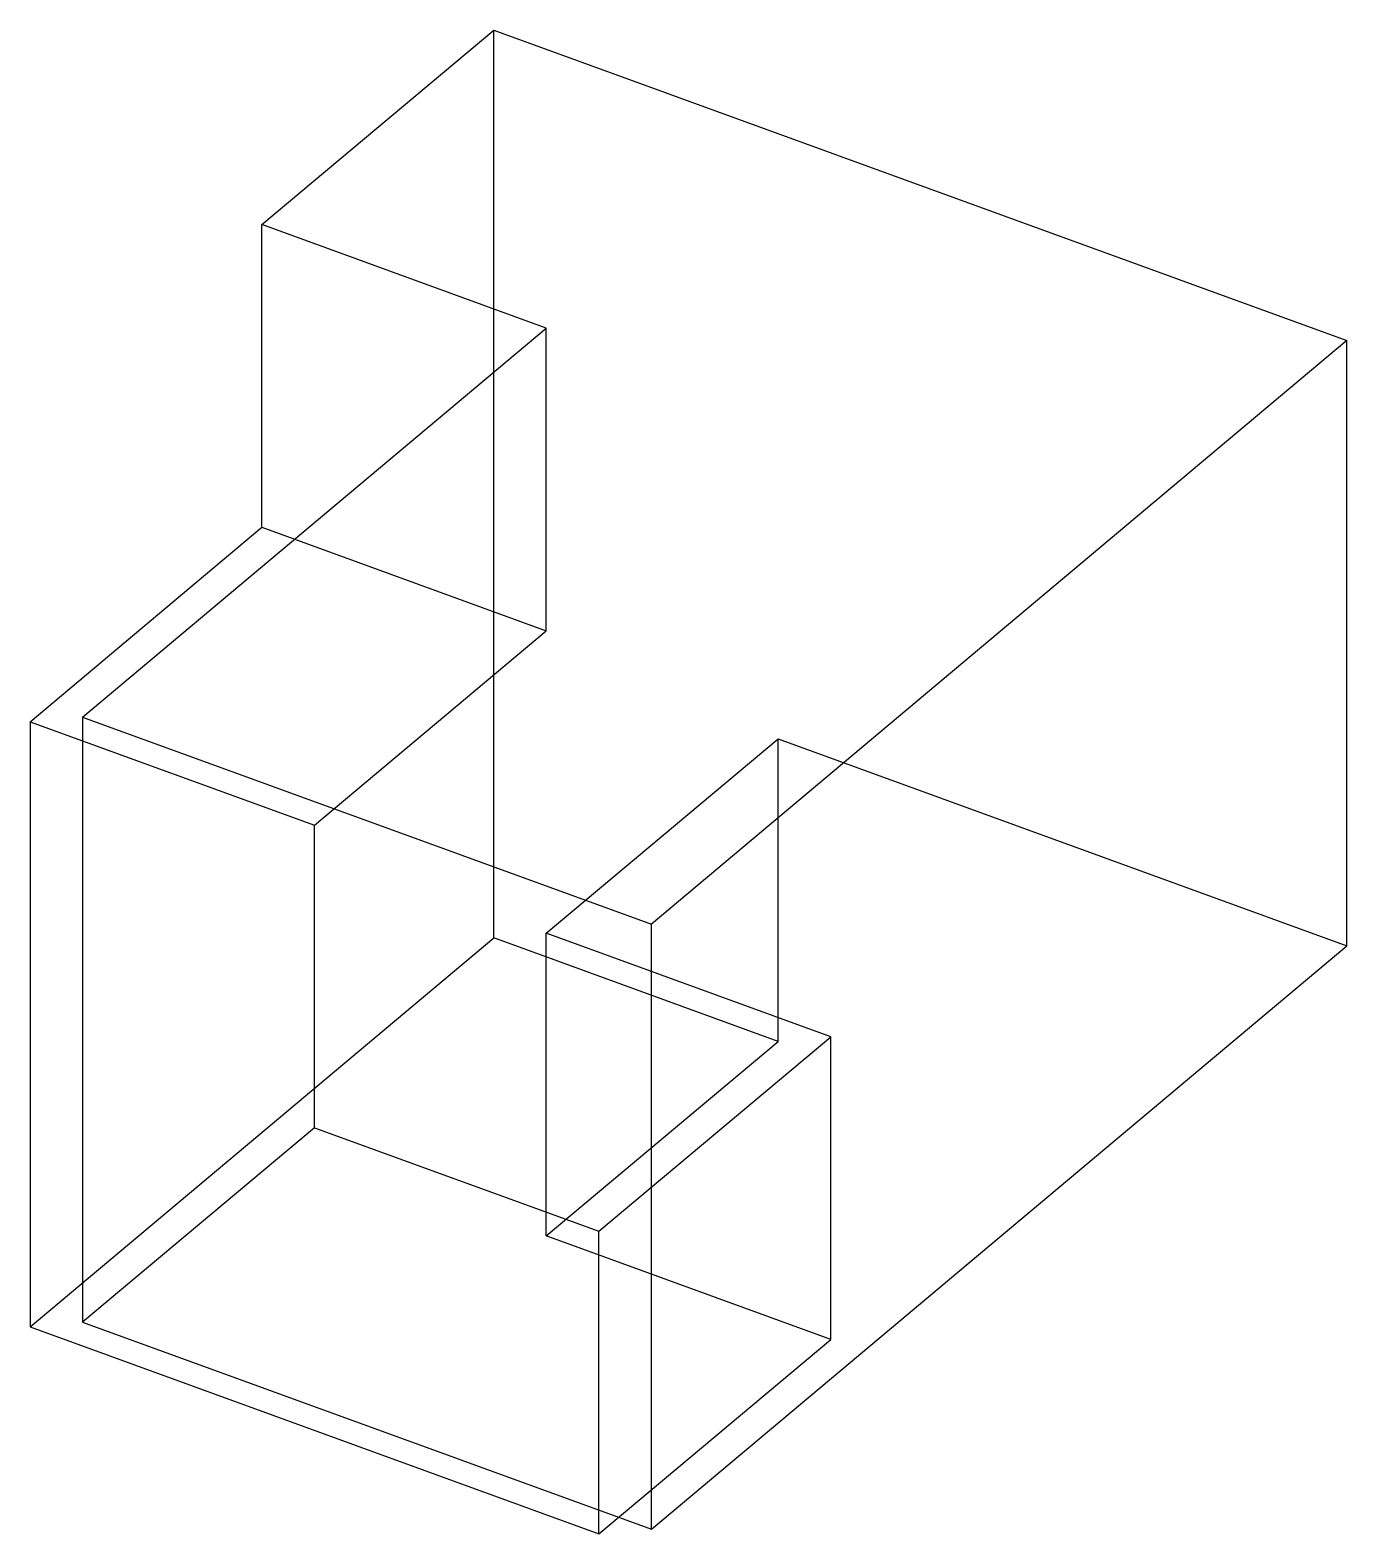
# Model space of a CAD drawing. Extents: x 7.6 to 72.9, y 1.2 to 75.8.
import ezdxf

# ---------------------------------------------------------------- set-up
doc = ezdxf.new("R2010")
doc.units = 0
doc.header["$MEASUREMENT"] = 0
doc.layers.get('0').update_dxf_attribs({"linetype": 'CONTINUOUS'})
for name, color, linetype in [('1', 7, 'CONTINUOUS'), ('RESULTADO', 7, 'CONTINUOUS'), ('TRAZOS', 7, 'CONTINUOUS')]:
    doc.layers.add(name, color=color, linetype=linetype)

msp = doc.modelspace()

# ---------------------------------------------------------------- linework, layer by layer
at = {"color": 7, "linetype": 'CONTINUOUS'}
for p, q in [((72.8671, 60.3605), (38.3951, 31.4351)), ((7.5996, 41.4678), (7.5996, 11.4678)), ((21.695, 21.3375), (10.2043, 11.6957))]:
    msp.add_line(p, q, dxfattribs=at)
at = {"layer": '1', "color": 7, "linetype": 'CONTINUOUS'}
for p, q in [((10.2044, 41.6957), (10.2043, 11.6957)), ((35.790317, 1.20723), (35.7904, 16.2072))]:
    msp.add_line(p, q, dxfattribs=at)
at = {"layer": 'RESULTADO', "color": 7, "linetype": 'CONTINUOUS'}
for p, q in [((19.0903, 66.1096), (30.5809, 75.7514)), ((30.5809, 75.7514), (72.8671, 60.3605)), ((33.1856, 60.9793), (19.0903, 66.1096)), ((19.0903, 51.1096), (19.0903, 66.1096)), ((10.2044, 41.6957), (33.1856, 60.9793)), ((72.8671, 30.3605), (72.8671, 60.3605)), ((7.5996, 41.4678), (19.0903, 51.1096)), ((10.2044, 41.6957), (38.3951, 31.4351)), ((38.3951, 1.4351), (38.3951, 31.4351)), ((38.3951, 1.4351), (72.8671, 30.3605)), ((7.5996, 11.4678), (35.790317, 1.20723)), ((10.2043, 11.6957), (38.3951, 1.4351))]:
    msp.add_line(p, q, dxfattribs=at)
at = {"layer": 'TRAZOS', "color": 7, "linetype": 'CONTINUOUS'}
for p, q in [((30.5809, 30.7514), (30.5809, 75.7514)), ((33.1856, 45.9793), (33.1856, 60.9793)), ((19.0903, 51.1096), (33.1856, 45.9793)), ((21.695, 36.3375), (33.1856, 45.9793)), ((7.5996, 41.4678), (21.695, 36.3375)), ((33.1856, 30.9793), (44.6763, 40.6211)), ((44.6763, 40.6211), (72.8671, 30.3605)), ((44.6763, 25.6211), (44.6763, 40.6211)), ((21.695, 21.3375), (21.695, 36.3375)), ((7.5996, 11.4678), (30.5809, 30.7514)), ((44.6763, 25.6211), (30.5809, 30.7514)), ((47.281, 25.849), (33.1856, 30.9793)), ((33.1856, 15.9793), (33.1856, 30.9793)), ((33.1856, 15.9793), (44.6763, 25.6211)), ((35.7904, 16.2072), (47.281, 25.849)), ((47.281, 10.849), (47.281, 25.849)), ((21.695, 21.3375), (35.7904, 16.2072)), ((47.281, 10.849), (33.1856, 15.9793)), ((35.790317, 1.20723), (47.281, 10.849))]:
    msp.add_line(p, q, dxfattribs=at)

doc.saveas('drawing.dxf')
